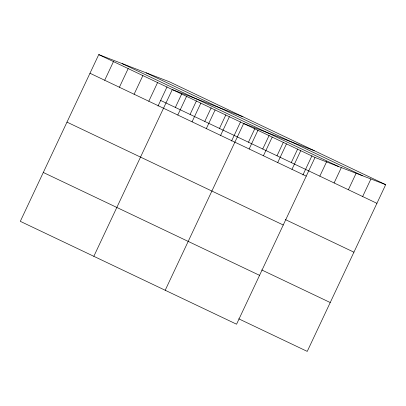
<?xml version="1.0" encoding="UTF-8"?>
<svg xmlns="http://www.w3.org/2000/svg" width="406" height="406" viewBox="0 0 406 406"><rect width="100%" height="100%" fill="white"/><g stroke="black" fill="none" stroke-linecap="round" stroke-linejoin="round"><path stroke-width="0.61" d="M385.7 184.664L169.434 81.789L98.759 54.602L20.3 221.336L236.566 324.211L315.026 157.477L385.7 184.664L307.24 351.398L238.728 318.811M104.687 80.251L113.467 61.595M119.394 87.244L128.174 68.589M134.102 94.243L142.876 75.587M148.804 101.236L157.584 82.58M158.01 106.057L167.039 86.874M93.832 256.313L172.291 89.579L242.966 116.766M175.362 107.438L181.746 93.872M177.787 115.02L186.562 96.369M190.069 114.436L196.448 100.866M192.058 121.81L200.838 103.16M204.771 121.43L211.156 107.864M206.334 128.6L215.114 109.945M219.479 128.423L225.863 114.857M220.605 135.391L229.385 116.735M231.542 141.039L240.57 121.856M165.201 290.265L243.661 123.525L314.33 150.717M248.457 142.212L254.841 128.646M249.152 148.972L257.932 130.316M262.733 149.002L269.117 135.431M263.428 155.762L272.208 137.106M277.004 155.792L283.388 142.222M277.704 162.552L286.479 143.897M291.28 162.583L297.664 149.012M291.975 169.343L300.755 150.687M302.912 174.986L311.94 155.802M319.827 176.158L326.744 161.461M334.102 182.949L341.284 167.688M348.373 189.739L356.087 173.347M362.649 196.529L370.896 179.005M146.109 72.816L362.38 175.691M122.084 63.569L338.35 166.45M98.759 54.602L315.026 157.477M160.654 100.444L376.92 203.32M89.98 73.253L306.251 176.133M285.413 219.595L353.925 252.187M66.985 122.12L283.256 225M261.723 269.944L330.235 302.536M43.295 172.469L259.561 275.344"/></g></svg>
